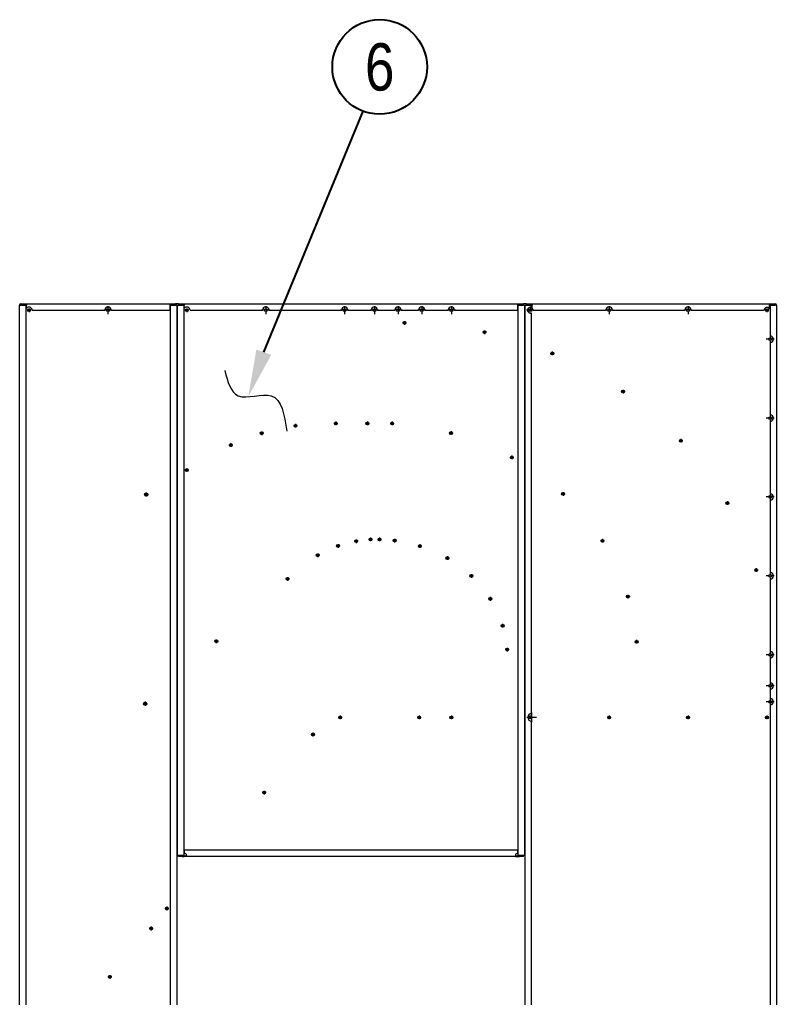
# Model space of a CAD drawing. Header units: millimetres. Extents: x 15155 to 44563, y 13060 to 33855.
# Drawn here: x 28251 to 30649, y 22044 to 25144 of the extents above; entities that cross this region are included whole.
import ezdxf
from ezdxf.enums import TextEntityAlignment as Align

# ---------------------------------------------------------------- set-up
doc = ezdxf.new("R2010")
doc.units = ezdxf.units.MM
doc.linetypes.add('DASHDOT', pattern=[18.5, 12, -3, 0.5, -3])
doc.layers.add('냉각탑_dim', color=1, linetype='Continuous')
doc.layers.add('냉각탑_text', color=3, linetype='Continuous')
doc.styles.get("Standard").update_dxf_attribs({"font": 'arial.ttf'})

# ---------------------------------------------------------------- blocks, each defined once
blk = doc.blocks.new('1')
at = {"color": 7, "lineweight": 20, "ltscale": 0.4625}
for p, q in [((28254.1, 24242.8), (28272.6, 24242.8)), ((28726.6, 24242.8), (28745.1, 24242.8)), ((28754.1, 24242.8), (28772.6, 24242.8)), ((29828.6, 24242.8), (29847.1, 24242.8)), ((29856.1, 24242.8), (29874.6, 24242.8)), ((30626.6, 24242.8), (30645.1, 24242.8)), ((28272.6, 24240.8), (28254.1, 24240.8)), ((28745.1, 24240.8), (28726.6, 24240.8)), ((28772.6, 24240.8), (28754.1, 24240.8)), ((29847.1, 24240.8), (29828.6, 24240.8)), ((29874.6, 24240.8), (29856.1, 24240.8)), ((30645.1, 24240.8), (30626.6, 24240.8))]:
    blk.add_line(p, q, dxfattribs=at)
at = {"color": 7, "lineweight": 20, "ltscale": 0.05}
for p, q in [((28254.1, 24242.8), (28254.1, 24240.8)), ((28745.1, 24242.8), (28745.1, 24240.8)), ((28754.1, 24242.8), (28754.1, 24240.8)), ((29847.1, 24242.8), (29847.1, 24240.8)), ((29856.1, 24242.8), (29856.1, 24240.8)), ((30645.1, 24242.8), (30645.1, 24240.8)), ((28750.6, 24202.8), (28748.6, 24202.8)), ((28750.6, 24202.8), (28748.6, 24202.8)), ((29852.6, 24202.8), (29850.6, 24202.8)), ((29852.6, 24202.8), (29850.6, 24202.8)), ((29850.6, 22984.8), (29852.6, 22984.8)), ((29852.6, 22956.8), (29850.6, 22956.8)), ((29852.6, 22954.8), (29850.6, 22954.8)), ((29852.6, 22952.8), (29850.6, 22952.8)), ((29852.6, 22910.8), (29850.6, 22910.8)), ((29850.6, 22833.2), (29852.6, 22833.2)), ((29850.6, 22831.2), (29852.6, 22831.2)), ((29852.6, 22829.2), (29850.6, 22829.2)), ((29852.6, 22827.6), (29850.6, 22827.6)), ((28754.1, 22490.8), (28754.1, 22492.8)), ((28766.4, 22490.8), (28766.4, 22492.8)), ((28778.8, 22490.8), (28778.8, 22492.8)), ((29822.4, 22490.8), (29822.4, 22492.8)), ((29834.8, 22490.8), (29834.8, 22492.8)), ((29847.1, 22490.8), (29847.1, 22492.8))]:
    blk.add_line(p, q, dxfattribs=at)
at = {"color": 7, "lineweight": 20}
for p, q in [((28272.6, 24242.8), (28726.6, 24242.8)), ((28772.6, 24242.8), (29828.6, 24242.8)), ((29874.6, 24242.8), (30626.6, 24242.8)), ((28250.6, 20798.3), (28250.6, 24239.3)), ((28270.6, 24239.3), (28270.6, 20798.3)), ((28290.6, 24222.8), (28520.6, 24222.8)), ((28540.6, 24222.8), (28726.6, 24222.8)), ((28728.6, 20798.3), (28728.6, 24239.3)), ((28748.6, 24239.3), (28748.6, 20798.3)), ((28750.6, 22494.3), (28750.6, 24239.3)), ((28770.6, 24239.3), (28770.6, 22494.3)), ((28790.6, 24222.8), (29020.6, 24222.8)), ((29040.6, 24222.8), (29270.6, 24222.8)), ((29290.6, 24222.8), (29364.6, 24222.8)), ((29384.6, 24222.8), (29439.6, 24222.8)), ((29459.6, 24222.8), (29514.6, 24222.8)), ((29534.6, 24222.8), (29608.6, 24222.8)), ((29628.6, 24222.8), (29828.6, 24222.8)), ((29830.6, 22494.3), (29830.6, 24239.3)), ((29850.6, 24239.3), (29850.6, 22494.3)), ((29852.6, 20798.3), (29852.6, 24239.3)), ((29872.6, 22943.8), (29872.6, 24214.7)), ((29877.6, 24222.8), (30108.6, 24222.8)), ((30128.6, 24222.8), (30358.6, 24222.8)), ((30378.6, 24222.8), (30609.6, 24222.8)), ((30628.6, 24239.3), (30628.6, 24140.8)), ((30648.6, 24239.3), (30648.6, 20798.3)), ((30628.6, 24120.8), (30628.6, 23890.8)), ((30628.6, 23870.8), (30628.6, 23640.8)), ((30628.6, 23620.8), (30628.6, 23390.8)), ((30628.6, 23370.8), (30628.6, 23140.8)), ((30628.6, 23120.8), (30628.6, 23041.8)), ((30628.6, 23021.8), (30628.6, 22991.8)), ((30628.6, 22971.8), (30628.6, 20798.3)), ((29872.6, 20798.3), (29872.6, 22919.8)), ((29830.6, 22510.8), (28772.6, 22510.8)), ((29834.8, 22490.8), (28778.8, 22490.8))]:
    blk.add_line(p, q, dxfattribs=at)
at = {"color": 7, "lineweight": 20, "ltscale": 0.0875}
for p, q in [((28272.6, 24242.8), (28272.6, 24239.3)), ((28726.6, 24242.8), (28726.6, 24239.3)), ((28772.6, 24242.8), (28772.6, 24239.3)), ((29828.6, 24242.8), (29828.6, 24239.3)), ((29874.6, 24242.8), (29874.6, 24239.3)), ((30626.6, 24242.8), (30626.6, 24239.3)), ((28250.6, 24239.3), (28254.1, 24239.3)), ((28748.6, 24239.3), (28745.1, 24239.3)), ((28750.6, 24239.3), (28754.1, 24239.3)), ((29850.6, 24239.3), (29847.1, 24239.3)), ((29852.6, 24239.3), (29856.1, 24239.3)), ((30648.6, 24239.3), (30645.1, 24239.3)), ((28750.6, 22494.3), (28754.1, 22494.3)), ((29850.6, 22494.3), (29847.1, 22494.3))]:
    blk.add_line(p, q, dxfattribs=at)
at = {"color": 7, "lineweight": 20, "ltscale": 0.224999}
for p, q in [((28754.1, 24242.8), (28745.1, 24242.8)), ((29856.1, 24242.8), (29847.1, 24242.8))]:
    blk.add_line(p, q, dxfattribs=at)
at = {"color": 7, "lineweight": 20, "ltscale": 0.0375}
for p, q in [((28254.1, 24240.8), (28254.1, 24239.3)), ((28745.1, 24240.8), (28745.1, 24239.3)), ((28754.1, 24239.3), (28754.1, 24240.8)), ((29847.1, 24239.3), (29847.1, 24240.8)), ((29856.1, 24240.8), (29856.1, 24239.3)), ((30645.1, 24240.8), (30645.1, 24239.3)), ((28754.1, 22494.3), (28754.1, 22492.8)), ((29847.1, 22494.3), (29847.1, 22492.8))]:
    blk.add_line(p, q, dxfattribs=at)
at = {"color": 7, "lineweight": 20, "ltscale": 0.4125}
for p, q in [((28254.1, 24239.3), (28270.6, 24239.3)), ((28726.6, 24239.3), (28726.6, 24222.8)), ((28728.6, 24239.3), (28745.1, 24239.3)), ((28754.1, 24239.3), (28770.6, 24239.3)), ((29828.6, 24239.3), (29828.6, 24222.8)), ((29830.6, 24239.3), (29847.1, 24239.3)), ((29856.1, 24239.3), (29872.6, 24239.3)), ((30628.6, 24239.3), (30645.1, 24239.3)), ((28770.6, 22494.3), (28754.1, 22494.3)), ((29847.1, 22494.3), (29830.6, 22494.3))]:
    blk.add_line(p, q, dxfattribs=at)
at = {"color": 7, "lineweight": 20, "ltscale": 0.2625}
for p, q in [((28272.6, 24228.8), (28272.6, 24239.3)), ((28772.6, 24228.8), (28772.6, 24239.3))]:
    blk.add_line(p, q, dxfattribs=at)
at = {"color": 7, "linetype": 'DASHDOT', "lineweight": 20, "ltscale": 0.2925}
for p, q in [((28286.4, 24222.8), (28274.7, 24222.8)), ((28786.4, 24222.8), (28774.7, 24222.8)), ((29130.6, 23856.4), (29118.9, 23856.4)), ((29258.4, 23864.1), (29246.7, 23864.1)), ((29023.7, 23832.6), (29012, 23832.6)), ((28925.8, 23795.4), (28914.1, 23795.4)), ((28786.2, 23715.9), (28774.5, 23715.9)), ((29265.4, 23475.5), (29253.7, 23475.5)), ((29323.1, 23490.5), (29311.4, 23490.5)), ((29105.4, 23371.1), (29093.7, 23371.1)), ((28879.8, 23173.3), (28868.1, 23173.3)), ((29272.4, 22931.8), (29260.7, 22931.8)), ((29185.9, 22877.8), (29174.2, 22877.8)), ((29031.6, 22693.9), (29019.9, 22693.9)), ((28723.1, 22326.2), (28711.4, 22326.2)), ((28673.2, 22262.8), (28661.5, 22262.8)), ((28542.6, 22109.5), (28530.9, 22109.5))]:
    blk.add_line(p, q, dxfattribs=at)
at = {"color": 7, "linetype": 'DASHDOT', "lineweight": 20, "ltscale": 0.292505}
for p, q in [((28280.6, 24228.6), (28280.6, 24216.9)), ((28780.6, 24228.6), (28780.6, 24216.9)), ((30618.6, 24228.6), (30618.6, 24216.9)), ((29470, 24188.6), (29470, 24176.9)), ((29810.4, 23762.1), (29810.4, 23750.4)), ((29972.5, 23646.4), (29972.5, 23634.7)), ((30493.1, 23617.1), (30493.1, 23605.4)), ((29519, 23480.9), (29519, 23469.2)), ((30205.7, 23177.6), (30205.7, 23165.9)), ((29795.3, 23152.6), (29795.3, 23140.9)), ((29266.6, 22937.6), (29266.6, 22925.9)), ((29516.6, 22937.6), (29516.6, 22925.9)), ((29618.6, 22937.6), (29618.6, 22925.9)), ((29868.6, 22937.6), (29868.6, 22925.9)), ((30118.6, 22937.6), (30118.6, 22925.9)), ((30368.6, 22937.6), (30368.6, 22925.9)), ((30618.6, 22937.6), (30618.6, 22925.9)), ((29180.1, 22883.6), (29180.1, 22871.9))]:
    blk.add_line(p, q, dxfattribs=at)
at = {"color": 7, "linetype": 'DASHDOT', "lineweight": 20}
for p, q in [((28543.6, 24222.8), (28517.6, 24222.8)), ((28530.6, 24235.8), (28530.6, 24209.8)), ((29043.6, 24222.8), (29017.6, 24222.8)), ((29030.6, 24235.8), (29030.6, 24209.8)), ((29293.6, 24222.8), (29267.6, 24222.8)), ((29280.6, 24235.8), (29280.6, 24209.8)), ((29387.6, 24222.8), (29361.6, 24222.8)), ((29374.6, 24235.8), (29374.6, 24209.8)), ((29462.6, 24222.8), (29436.6, 24222.8)), ((29449.6, 24235.8), (29449.6, 24209.8)), ((29537.6, 24222.8), (29511.6, 24222.8)), ((29524.6, 24235.8), (29524.6, 24209.8)), ((29631.6, 24222.8), (29605.6, 24222.8)), ((29618.6, 24235.8), (29618.6, 24209.8)), ((29880.3, 24222.8), (29856.9, 24222.8)), ((29868.6, 24234.5), (29868.6, 24211.1)), ((30131.6, 24222.8), (30105.6, 24222.8)), ((30118.6, 24235.8), (30118.6, 24209.8)), ((30381.6, 24222.8), (30355.6, 24222.8)), ((30368.6, 24235.8), (30368.6, 24209.8)), ((30641.6, 24130.8), (30615.6, 24130.8)), ((30628.6, 24143.8), (30628.6, 24117.8)), ((30641.6, 23880.8), (30615.6, 23880.8)), ((30628.6, 23893.8), (30628.6, 23867.8)), ((30641.6, 23630.8), (30615.6, 23630.8)), ((30628.6, 23643.8), (30628.6, 23617.8)), ((30641.6, 23380.8), (30615.6, 23380.8)), ((30628.6, 23393.8), (30628.6, 23367.8)), ((30641.6, 23130.8), (30615.6, 23130.8)), ((30628.6, 23143.8), (30628.6, 23117.8)), ((30628.6, 23044.8), (30628.6, 23018.8)), ((30641.6, 23031.8), (30615.6, 23031.8)), ((30641.6, 22981.8), (30615.6, 22981.8)), ((30628.6, 22994.8), (30628.6, 22968.8)), ((29872.6, 22947.4), (29872.6, 22916.2)), ((29888.2, 22931.8), (29857, 22931.8))]:
    blk.add_line(p, q, dxfattribs=at)
at = {"color": 7, "lineweight": 20, "ltscale": 0.13954}
blk.add_line((29283.4, 24221.7), (29277.8, 24221.7), dxfattribs=at)
at = {"color": 7, "lineweight": 20, "ltscale": 0.065314}
blk.add_line((29281.9, 24220.1), (29279.3, 24220.1), dxfattribs=at)
at = {"color": 7, "lineweight": 20, "ltscale": 0.074833}
blk.add_line((29447, 24221.3), (29447, 24224.3), dxfattribs=at)
at = {"color": 7, "lineweight": 20, "ltscale": 0.210944}
blk.add_line((29872.6, 24230.8), (29872.6, 24239.3), dxfattribs=at)
at = {"color": 7, "lineweight": 20, "ltscale": 0.244795}
blk.add_line((29874.6, 24229.5), (29874.6, 24239.3), dxfattribs=at)
at = {"color": 7, "linetype": 'DASHDOT', "lineweight": 20, "ltscale": 0.292499}
for p, q in [((30624.4, 24222.8), (30612.7, 24222.8)), ((29729.6, 24152.9), (29717.9, 24152.9)), ((29723.7, 24158.8), (29723.7, 24147.1)), ((29938.4, 24092), (29938.4, 24080.3)), ((29944.2, 24086.1), (29932.5, 24086.1)), ((30168.3, 23965.1), (30156.6, 23965.1)), ((30162.5, 23970.9), (30162.5, 23959.2)), ((29124.8, 23862.2), (29124.8, 23850.5)), ((29252.6, 23869.9), (29252.6, 23858.2)), ((29358.4, 23864.1), (29346.7, 23864.1)), ((29352.6, 23869.9), (29352.6, 23858.2)), ((29436.9, 23864.1), (29425.2, 23864.1)), ((29431.1, 23869.9), (29431.1, 23858.2)), ((29617.7, 23839.1), (29617.7, 23827.4)), ((29017.9, 23838.4), (29017.9, 23826.7)), ((29623.5, 23833.3), (29611.8, 23833.3)), ((30351.6, 23808.9), (30339.9, 23808.9)), ((30345.7, 23814.7), (30345.7, 23803)), ((28919.9, 23801.2), (28919.9, 23789.5)), ((29816.3, 23756.2), (29804.6, 23756.2)), ((28780.4, 23721.8), (28780.4, 23710.1)), ((30498.9, 23611.3), (30487.2, 23611.3)), ((29362.6, 23501.9), (29362.6, 23490.2)), ((29391.1, 23501.9), (29391.1, 23490.2)), ((29439, 23498.4), (29439, 23486.7)), ((29259.6, 23481.4), (29259.6, 23469.7)), ((29317.2, 23496.4), (29317.2, 23484.7)), ((29368.4, 23496.1), (29356.7, 23496.1)), ((29396.9, 23496.1), (29385.2, 23496.1)), ((30103.2, 23492.1), (30091.5, 23492.1)), ((30097.3, 23497.9), (30097.3, 23486.2)), ((29201, 23445.8), (29189.3, 23445.8)), ((29195.1, 23451.7), (29195.1, 23440)), ((29606.1, 23442.9), (29606.1, 23431.2)), ((29099.5, 23376.9), (29099.5, 23365.2)), ((29682.1, 23386.3), (29682.1, 23374.6)), ((30590.4, 23399.1), (30578.7, 23399.1)), ((30584.5, 23404.9), (30584.5, 23393.2)), ((29742.1, 23313.7), (29742.1, 23302)), ((30184.2, 23315), (30172.5, 23315)), ((30178.3, 23320.9), (30178.3, 23309.2)), ((29786.9, 23222.6), (29775.2, 23222.6)), ((29781.1, 23228.5), (29781.1, 23216.8)), ((28874, 23179.1), (28874, 23167.4)), ((30211.5, 23171.8), (30199.8, 23171.8)), ((29801.1, 23146.8), (29789.4, 23146.8)), ((29522.4, 22931.8), (29510.7, 22931.8)), ((29624.4, 22931.8), (29612.7, 22931.8)), ((29874.4, 22931.8), (29862.7, 22931.8)), ((30124.4, 22931.8), (30112.7, 22931.8)), ((30374.4, 22931.8), (30362.7, 22931.8)), ((30624.4, 22931.8), (30612.7, 22931.8)), ((29025.8, 22699.7), (29025.8, 22688)), ((28717.3, 22332), (28717.3, 22320.3)), ((28667.4, 22268.6), (28667.4, 22256.9))]:
    blk.add_line(p, q, dxfattribs=at)
at = {"color": 7, "lineweight": 20, "ltscale": 0.309422}
blk.add_line((30626.6, 24226.9), (30626.6, 24239.3), dxfattribs=at)
at = {"color": 7, "linetype": 'DASHDOT', "lineweight": 20, "ltscale": 0.292502}
for p, q in [((29475.8, 24182.8), (29464.1, 24182.8)), ((29978.3, 23640.6), (29966.6, 23640.6)), ((29444.8, 23492.6), (29433.1, 23492.6)), ((29524.8, 23475), (29513.1, 23475)), ((29612, 23437.1), (29600.3, 23437.1)), ((29687.9, 23380.4), (29676.2, 23380.4)), ((29747.9, 23307.8), (29736.2, 23307.8)), ((28536.8, 22115.3), (28536.8, 22103.6))]:
    blk.add_line(p, q, dxfattribs=at)
at = {"color": 7, "lineweight": 20, "ltscale": 0.05367}
for p, q in [((29850.6, 24141.9), (29852.6, 24141.1)), ((29852.6, 24098.2), (29850.6, 24098.9))]:
    blk.add_line(p, q, dxfattribs=at)
at = {"color": 7, "lineweight": 20, "ltscale": 0.057149}
for p, q in [((29850.6, 23756.9), (29852.6, 23755.8)), ((29852.6, 23710.1), (29850.6, 23711.2))]:
    blk.add_line(p, q, dxfattribs=at)
at = {"color": 7, "lineweight": 20, "ltscale": 0.058406}
for p, q in [((28748.6, 23720.1), (28750.6, 23721.3)), ((28750.6, 23674.6), (28748.6, 23673.4)), ((28750.6, 23674.6), (28748.6, 23673.4))]:
    blk.add_line(p, q, dxfattribs=at)
at = {"color": 7, "linetype": 'DASHDOT', "lineweight": 20, "ltscale": 0.325}
for p, q in [((28658.4, 23638.4), (28645.4, 23638.4)), ((28651.9, 23644.9), (28651.9, 23631.9)), ((28654.9, 22975.5), (28641.9, 22975.5)), ((28648.4, 22982), (28648.4, 22969))]:
    blk.add_line(p, q, dxfattribs=at)
at = {"color": 7, "lineweight": 20, "ltscale": 0.066501}
for p, q in [((28750.6, 23091.7), (28748.6, 23089.9)), ((28750.6, 23038.5), (28748.6, 23036.7)), ((28750.6, 23038.5), (28748.6, 23036.7))]:
    blk.add_line(p, q, dxfattribs=at)
at = {"color": 7, "linetype": 'DASHDOT', "lineweight": 20, "ltscale": 0.195001}
for p, q in [((29180.1, 22881.6), (29180.1, 22873.8)), ((29025.8, 22697.8), (29025.8, 22690)), ((28717.3, 22330.1), (28717.3, 22322.3))]:
    blk.add_line(p, q, dxfattribs=at)
at = {"color": 7, "linetype": 'DASHDOT', "lineweight": 20, "ltscale": 0.195}
for p, q in [((29184, 22877.7), (29176.2, 22877.7)), ((29029.7, 22693.9), (29021.9, 22693.9)), ((28721.2, 22326.2), (28713.4, 22326.2)), ((28669.2, 22262.7), (28661.4, 22262.7)), ((28540.7, 22109.5), (28532.9, 22109.5))]:
    blk.add_line(p, q, dxfattribs=at)
at = {"color": 7, "lineweight": 20, "ltscale": 0.2375}
for p, q in [((28772.6, 22510.8), (28772.6, 22501.3)), ((29828.6, 22510.8), (29828.6, 22501.3))]:
    blk.add_line(p, q, dxfattribs=at)
at = {"color": 7, "lineweight": 20, "ltscale": 0.307899}
for p, q in [((28754.1, 22492.8), (28766.4, 22492.8)), ((28766.4, 22490.8), (28754.1, 22490.8)), ((29834.8, 22492.8), (29847.1, 22492.8)), ((29847.1, 22490.8), (29834.8, 22490.8))]:
    blk.add_line(p, q, dxfattribs=at)
at = {"color": 7, "lineweight": 20, "ltscale": 0.154601}
for p, q in [((28766.4, 22492.8), (28778.8, 22492.8)), ((28766.4, 22490.8), (28772.6, 22490.8)), ((28778.8, 22490.8), (28772.6, 22490.8)), ((29822.4, 22492.8), (29828.6, 22492.8)), ((29822.4, 22490.8), (29828.6, 22490.8)), ((29828.6, 22492.8), (29834.8, 22492.8)), ((29828.6, 22490.8), (29834.8, 22490.8))]:
    blk.add_line(p, q, dxfattribs=at)
at = {"color": 7, "linetype": 'DASHDOT', "lineweight": 20, "ltscale": 0.194998}
for p, q in [((28665.3, 22266.6), (28665.3, 22258.8)), ((28536.8, 22113.4), (28536.8, 22105.6))]:
    blk.add_line(p, q, dxfattribs=at)
at = {"color": 7, "lineweight": 20}
for centre, radius in [((28280.6, 24222.8), 4.5), ((28280.6, 24222.8), 3), ((28530.6, 24222.8), 4.5), ((28530.6, 24222.8), 3), ((28780.6, 24222.8), 4.5), ((28780.6, 24222.8), 3), ((29030.6, 24222.8), 4.5), ((29030.6, 24222.8), 3), ((29280.6, 24222.8), 4.5), ((29280.6, 24222.8), 3), ((29374.6, 24222.8), 4.5), ((29374.6, 24222.8), 3), ((29449.6, 24222.8), 4.5), ((29449.6, 24222.8), 3), ((29524.6, 24222.8), 4.5), ((29524.6, 24222.8), 3.3), ((29618.6, 24222.8), 4.5), ((29618.6, 24222.8), 3), ((29868.6, 24222.8), 4.5), ((29868.6, 24222.8), 3), ((30118.6, 24222.8), 4.5), ((30118.6, 24222.8), 3), ((30368.6, 24222.8), 4.5), ((30368.6, 24222.8), 3), ((30618.6, 24222.8), 4.5), ((30618.6, 24222.8), 3), ((29470, 24182.8), 4.5), ((29470, 24182.8), 3), ((29723.7, 24152.9), 4.5), ((29723.7, 24152.9), 3), ((30628.6, 24130.8), 4.5), ((30628.6, 24130.8), 3), ((29938.4, 24086.1), 4.5), ((29938.4, 24086.1), 3), ((30162.5, 23965.1), 4.5), ((30162.5, 23965.1), 3), ((30628.6, 23880.8), 4.5), ((30628.6, 23880.8), 3), ((29124.8, 23856.4), 4.5), ((29124.8, 23856.4), 3), ((29252.6, 23864.1), 4.5), ((29252.6, 23864.1), 3), ((29352.6, 23864.1), 4.5), ((29352.6, 23864.1), 3), ((29431.1, 23864.1), 4.5), ((29431.1, 23864.1), 3), ((29017.9, 23832.6), 4.5), ((29017.9, 23832.6), 3), ((29617.7, 23833.3), 4.5), ((29617.7, 23833.3), 3), ((30345.7, 23808.9), 4.5), ((30345.7, 23808.9), 3), ((28919.9, 23795.4), 4.5), ((28919.9, 23795.4), 3), ((29810.4, 23756.2), 4.5), ((29810.4, 23756.2), 3), ((28780.4, 23715.9), 4.5), ((28780.4, 23715.9), 3), ((28651.9, 23638.4), 5), ((28651.9, 23638.4), 3), ((29972.5, 23640.6), 4.5), ((29972.5, 23640.6), 3), ((30628.6, 23630.8), 4.5), ((30628.6, 23630.8), 3), ((30493.1, 23611.3), 4.5), ((30493.1, 23611.3), 3), ((29362.6, 23496.1), 4.5), ((29362.6, 23496.1), 3), ((29391.1, 23496.1), 4.5), ((29391.1, 23496.1), 3), ((29259.6, 23475.5), 4.5), ((29259.6, 23475.5), 3), ((29317.2, 23490.5), 4.5), ((29317.2, 23490.5), 3), ((29439, 23492.6), 4.5), ((29439, 23492.6), 3), ((29519, 23475), 4.5), ((29519, 23475), 3), ((30097.3, 23492.1), 4.5), ((30097.3, 23492.1), 3), ((29195.1, 23445.8), 4.5), ((29195.1, 23445.8), 3), ((29606.1, 23437.1), 4.5), ((29606.1, 23437.1), 3), ((29099.5, 23371.1), 4.5), ((29099.5, 23371.1), 3), ((29682.1, 23380.4), 4.5), ((29682.1, 23380.4), 3), ((30584.5, 23399.1), 4.5), ((30584.5, 23399.1), 3), ((30628.6, 23380.8), 4.5), ((29742.1, 23307.8), 4.5), ((30178.3, 23315), 4.5), ((30178.3, 23315), 3), ((29742.1, 23307.8), 3), ((29781.1, 23222.6), 4.5), ((29781.1, 23222.6), 3), ((28874, 23173.3), 4.5), ((28874, 23173.3), 3), ((30205.7, 23171.8), 4.5), ((30205.7, 23171.8), 3), ((29795.3, 23146.8), 4.5), ((29795.3, 23146.8), 3), ((30628.6, 23130.8), 4.5), ((30628.6, 23031.8), 4.5), ((30628.6, 23031.8), 3), ((28648.4, 22975.5), 5), ((28648.4, 22975.5), 3), ((30628.6, 22981.8), 4.5), ((30628.6, 22981.8), 3), ((29266.6, 22931.8), 4.5), ((29266.6, 22931.8), 3), ((29516.6, 22931.8), 4.5), ((29516.6, 22931.8), 3), ((29618.6, 22931.8), 4.5), ((29618.6, 22931.8), 3), ((29868.6, 22931.8), 4.5), ((29868.6, 22931.8), 3), ((30118.6, 22931.8), 4.5), ((30118.6, 22931.8), 3), ((30368.6, 22931.8), 4.5), ((30368.6, 22931.8), 3), ((30618.6, 22931.8), 4.5), ((30618.6, 22931.8), 3), ((29180.1, 22877.8), 4.5), ((29180.1, 22877.7), 3), ((29025.8, 22693.9), 4.5), ((29025.8, 22693.9), 3), ((28717.3, 22326.2), 4.5), ((28717.3, 22326.2), 3), ((28667.4, 22262.8), 4.5), ((28536.8, 22109.5), 4.5), ((28536.8, 22109.5), 3)]:
    blk.add_circle(centre, radius, dxfattribs=at)
for centre, radius, start, end in [((28254.1, 24239.3), 3.5, 90, 180), ((30645.1, 24239.3), 3.5, 0, 90), ((28254.1, 24239.3), 1.5, 90, 180), ((28280.6, 24222.8), 10, 0, 143.1301), ((28530.6, 24222.8), 10, 0, 180), ((28780.6, 24222.8), 10, 0, 143.1301), ((29030.6, 24222.8), 10, 0, 180), ((29280.6, 24222.8), 10, 0, 180), ((29374.6, 24222.8), 10, 0, 180), ((29449.6, 24222.8), 10, 0, 180), ((29524.6, 24222.8), 10, 0, 180), ((29618.6, 24222.8), 10, 0, 180), ((29868.6, 24222.8), 9, 63.6122, 296.3878), ((29868.6, 24222.8), 9, 0, 48.1897), ((30118.6, 24222.8), 10, 0, 180), ((30368.6, 24222.8), 10, 0, 180), ((30618.6, 24222.8), 9, 27.266, 180), ((30645.1, 24239.3), 1.5, 0, 90), ((30645.1, 24206.3), 3.5, 359.7619, 0), ((30645.1, 24197.3), 3.5, 0, 0.2381), ((30628.6, 24130.8), 10, 270, 90), ((30628.6, 23880.8), 10, 270, 90), ((30628.6, 23630.8), 10, 270, 90), ((30628.6, 23380.8), 10, 270, 90), ((30628.6, 23130.8), 10, 270, 90), ((30645.1, 23064.3), 3.5, 359.762, 0), ((30628.6, 23031.8), 10, 270, 90), ((30645.1, 23055.3), 3.5, 0, 0.238), ((30628.6, 22981.8), 10, 270, 90), ((29872.6, 22931.8), 12, 90, 270), ((30645.1, 22958.3), 3.5, 359.762, 0), ((30645.1, 22949.3), 3.5, 0, 0.2381), ((30645.1, 22914.3), 3.5, 359.7619, 0), ((28772.6, 22494.3), 7, 0, 90), ((29828.6, 22494.3), 7, 90, 180), ((28665.3, 22262.7), 3, 235.822, 127.0122)]:
    blk.add_arc(centre, radius, start, end, dxfattribs=at)
for points, knots in [([(28779.6, 22494.3), (28779.6, 22493.7), (28779.6, 22493.2), (28779.5, 22492.7), (28779.4, 22491.8), (28779.2, 22491.2), (28779.1, 22491), (28779, 22490.8), (28778.8, 22490.8), (28778.8, 22490.8), (28778.8, 22490.8), (28778.8, 22490.8)], [0, 0, 0, 0, 0, 0, 5.016208, 5.016208, 5.016208, 8.965092, 8.965092, 8.965092, 9.470029, 9.470029, 9.470029, 9.470029, 9.470029, 9.470029]), ([(28779.6, 22494.3), (28779.6, 22493.9), (28779.5, 22493.4), (28779.4, 22493.1), (28779.2, 22492.8), (28778.9, 22492.8), (28778.8, 22492.8), (28778.8, 22492.8), (28778.8, 22492.8)], [0, 0, 0, 0, 0, 0, 7.946312, 7.946312, 7.946312, 8.807471, 8.807471, 8.807471, 8.807471, 8.807471, 8.807471]), ([(29821.6, 22494.3), (29821.6, 22493.7), (29821.6, 22493.2), (29821.6, 22492.7), (29821.7, 22491.8), (29821.9, 22491.2), (29822, 22491), (29822.2, 22490.8), (29822.3, 22490.8), (29822.4, 22490.8), (29822.4, 22490.8), (29822.4, 22490.8)], [0, 0, 0, 0, 0, 0, 5.016208, 5.016208, 5.016208, 8.965092, 8.965092, 8.965092, 9.470029, 9.470029, 9.470029, 9.470029, 9.470029, 9.470029]), ([(29821.6, 22494.3), (29821.6, 22493.9), (29821.6, 22493.4), (29821.8, 22493.1), (29822, 22492.8), (29822.3, 22492.8), (29822.3, 22492.8), (29822.4, 22492.8), (29822.4, 22492.8)], [0, 0, 0, 0, 0, 0, 7.946312, 7.946312, 7.946312, 8.807471, 8.807471, 8.807471, 8.807471, 8.807471, 8.807471])]:
    blk.add_open_spline(points, degree=5, knots=knots, dxfattribs=at)
at = {"layer": '냉각탑_dim', "lineweight": 20}
blk.add_spline([(28900.9, 24031.3), (28943.2, 23951.7), (29047.7, 23951.7), (29097.5, 23839.7)], degree=3, dxfattribs=at)
blk.add_solid([(29048.1, 24081.7), (28975.1, 23948.2), (29000.9, 24098.1)], dxfattribs=at)

msp = doc.modelspace()

# ---------------------------------------------------------------- linework, layer by layer
at = {"layer": '냉각탑_dim', "linetype": 'ByBlock', "lineweight": -3}
msp.add_lwpolyline([(29024.5, 24089.9), (29339.4, 24853.6)], dxfattribs=at)
msp.add_circle((29391.6, 24994.2), 150, dxfattribs=at)

# ---------------------------------------------------------------- block references
msp.add_blockref('1', (0, 0))

# ---------------------------------------------------------------- texts
at = {"layer": '냉각탑_text', "width": 0.8}
msp.add_text('6', height=150, dxfattribs=at).set_placement((29391.6, 24994.2), align=Align.MIDDLE_CENTER)

doc.saveas('drawing.dxf')
